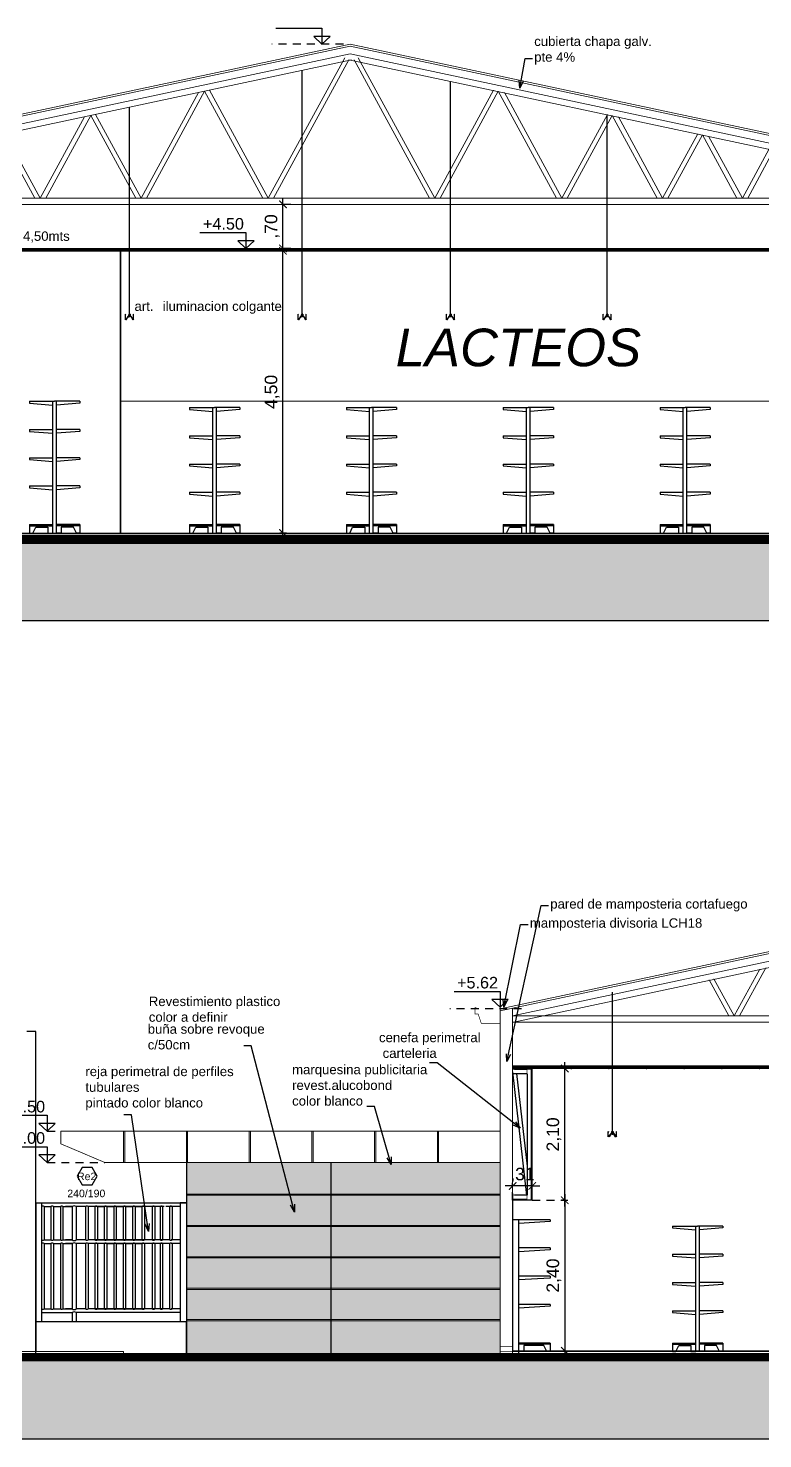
# Model space of a CAD drawing. Header units: metres. Extents: x 1093 to 1459, y -137 to 62.
# Drawn here: x 1286.05 to 1297.76, y -88.89 to -66.4 of the extents above; entities that cross this region are included whole.
import ezdxf

# ---------------------------------------------------------------- set-up
doc = ezdxf.new("R2010")
doc.units = ezdxf.units.M
doc.header["$LTSCALE"] = 0.508
doc.header["$PDMODE"] = 1
doc.header["$PDSIZE"] = -2
doc.linetypes.add('HIDDEN', pattern=[0.375, 0.25, -0.125])
doc.linetypes.add('HIDDEN2', pattern=[0.1875, 0.125, -0.0625])
doc.layers.get('0').update_dxf_attribs({"color": 9})
doc.layers.get('Defpoints').update_dxf_attribs({"color": 9})
for name, color, linetype in [('2-Desig-Carp', 9, 'Continuous'), ('2-texto', 9, 'Continuous'), ('3-muros', 9, 'Continuous'), ('3-tabiques', 9, 'Continuous'), ('3-VISTA', 9, 'Continuous'), ('4-carpinterias', 9, 'Continuous'), ('7-artef', 9, 'Continuous'), ('8-cotas-100', 9, 'Continuous'), ('9-Hatch', 9, 'Continuous'), ('arq 0.09', 9, 'Continuous'), ('arq carpinterias', 9, 'Continuous'), ('Estructura', 9, 'HIDDEN2'), ('Iluminacion', 9, 'Continuous')]:
    doc.layers.add(name, color=color, linetype=linetype)
doc.styles.add('swiss', font='swissel.ttf')
doc.dimstyles.new('dim-100', dxfattribs={"dimtxt": 0.2, "dimasz": 0.12, "dimexe": 0.05, "dimexo": 0, "dimgap": 0.05, "dimtad": 1, "dimzin": 4, "dimtxsty": 'swiss', "dimblk": 'ARCHTICK', "dimcen": 0.5, "dimdle": 0.1, "dimclrd": 256, "dimclre": 252, "dimclrt": 256, "dimadec": 0, "dimazin": 0, "dimtfac": 1, "dimtix": 1, "dimtmove": 2, "dimatfit": 3, "dimldrblk": 'OPEN30', "dimfxl": 0.05, "dimtolj": 1, "dimtzin": 0, "dimarcsym": 0})

# ---------------------------------------------------------------- blocks, each defined once
blk = doc.blocks.new('*U233')
at = {"layer": '3-tabiques', "color": 3}
blk.add_lwpolyline([(-0.002, 0.019), (0.002, 0.019), (0.002, 0.011), (-0.002, 0.011)], close=True, dxfattribs=at)
for points in [[(0, -0.019), (0, 0.011)], [(-0.007, -0.019), (-0.007, -0.018), (-0.004, -0.018)], [(-0.007, -0.019), (0.007, -0.019)], [(0.007, -0.019), (0.007, -0.018), (0.004, -0.018)]]:
    blk.add_lwpolyline(points, dxfattribs=at)
blk = doc.blocks.new('*U234')
at = {"layer": '3-tabiques', "color": 0, "linetype": 'ByBlock', "lineweight": -2}
for p in [(-20.4, 0), (-19.8, 0), (-19.2, 0), (-18.6, 0), (-18, 0), (-17.4, 0), (-16.8, 0), (-16.2, 0), (-15.6, 0), (-15, 0), (-14.4, 0), (-13.8, 0), (-13.2, 0), (-12.6, 0), (-12, 0), (-11.4, 0), (-10.8, 0), (-10.2, 0), (-9.6, 0), (-9, 0), (-8.4, 0), (-7.8, 0), (-7.2, 0), (-6.6, 0), (-6, 0), (-5.4, 0), (-4.8, 0), (-4.2, 0), (-3.6, 0), (-3, 0), (-2.4, 0), (-1.8, 0), (-1.2, 0), (-0.6, 0), (0, 0)]:
    blk.add_blockref('*U233', p, dxfattribs=at)
blk = doc.blocks.new('_ARCHTICK')
at = {"color": 0, "linetype": 'ByBlock', "const_width": 0.15}
blk.add_lwpolyline([(-0.5, -0.5), (0.5, 0.5)], dxfattribs=at)
blk = doc.blocks.new('*D285')
at = {"layer": '3-muros', "lineweight": -2, "transparency": 16777216}
blk.add_line((1290.113, -74.548), (1290.113, -69.848), dxfattribs=at)
at = {"layer": '3-muros', "color": 252, "lineweight": -2, "transparency": 16777216}
for p, q in [((1290.169, -69.948), (1290.063, -69.948)), ((1290.169, -74.448), (1290.063, -74.448))]:
    blk.add_line(p, q, dxfattribs=at)
at = {"layer": 'Defpoints', "color": 0, "transparency": 16777216}
for p in [(1290.113, -69.948), (1290.169, -69.948), (1290.169, -74.448)]:
    blk.add_point(p, dxfattribs=at)
at = {"layer": '3-muros', "lineweight": -2, "transparency": 16777216, "xscale": 0.12, "yscale": 0.12, "zscale": 0.12}
for p, rotation in [((1290.113, -69.948), 90), ((1290.113, -74.448), 270)]:
    blk.add_blockref('_ARCHTICK', p, dxfattribs=dict(at, rotation=rotation))
at = {"layer": '3-muros', "lineweight": 0, "transparency": 16777216, "insert": (1289.941, -72.198), "char_height": 0.2, "attachment_point": 5, "rotation": 90, "style": 'swiss'}
blk.add_mtext('\\A1;4,50', dxfattribs=at)
blk = doc.blocks.new('_Open30')
at = {"color": 0, "linetype": 'ByBlock', "lineweight": -2}
for p, q in [((-1, 0.27), (0, 0)), ((0, 0), (-1, -0.27)), ((0, 0), (-1, 0))]:
    blk.add_line(p, q, dxfattribs=at)
blk = doc.blocks.new('Lampara')
for points in [[(-0.12, 0), (-0.12, -0.25)], [(-0.12, 0), (0.12, 0)], [(0.12, 0), (0.12, -0.25)], [(-0.12, -0.25), (-0.65, -0.9), (-0.65, 0), (-0.59, -0.06)], [(-0.52, -0.9), (-0.6, -0.84)], [(-0.12, -0.25), (0.12, -0.25)], [(0.1, -0.25), (0.1, -0.12), (-0.1, -0.12), (-0.1, -0.25)], [(-0.08, -0.22), (0.08, -0.22)], [(0.12, -0.25), (0.64, -0.9), (0.64, 0), (0.59, -0.06)], [(0.52, -0.9), (0.6, -0.84)]]:
    blk.add_lwpolyline(points)
for points in [[(0.52, -0.9), (0.2, -0.34, 0.258271), (0.03, -0.25), (-0.03, -0.25, 0.258271), (-0.2, -0.34), (-0.52, -0.9)], [(-0.08, -0.22), (-0.08, -0.38, 0.414214), (-0.01, -0.45), (0.01, -0.45, 0.414214), (0.08, -0.38), (0.08, -0.22)]]:
    blk.add_lwpolyline(points, format="xyb")
blk = doc.blocks.new('*D464')
at = {"layer": '3-muros', "color": 252, "linetype": 'HIDDEN', "lineweight": -2, "transparency": 16777216}
for p, q in [((1290.237, -69.208), (1290.063, -69.208)), ((1290.237, -69.911), (1290.063, -69.911))]:
    blk.add_line(p, q, dxfattribs=at)
at = {"layer": '3-muros', "lineweight": -2, "transparency": 16777216}
blk.add_line((1290.113, -70.011), (1290.113, -69.108), dxfattribs=at)
at = {"layer": 'Defpoints', "color": 0, "transparency": 16777216}
for p in [(1290.113, -69.208), (1290.237, -69.208), (1290.237, -69.911)]:
    blk.add_point(p, dxfattribs=at)
at = {"layer": '3-muros', "lineweight": -2, "transparency": 16777216, "xscale": 0.12, "yscale": 0.12, "zscale": 0.12}
for p, rotation in [((1290.113, -69.208), 90), ((1290.113, -69.911), 270)]:
    blk.add_blockref('_ARCHTICK', p, dxfattribs=dict(at, rotation=rotation))
at = {"layer": '3-muros', "transparency": 16777216, "insert": (1289.941, -69.56), "char_height": 0.2, "attachment_point": 5, "rotation": 90, "style": 'swiss'}
blk.add_mtext('\\A1;,70', dxfattribs=at)
blk = doc.blocks.new('*D582')
at = {"layer": '8-cotas-100', "lineweight": -2, "transparency": 16777216}
blk.add_line((1294.605, -84.985), (1294.605, -87.585), dxfattribs=at)
at = {"layer": '8-cotas-100', "color": 252, "linetype": 'HIDDEN', "lineweight": -2, "transparency": 16777216}
for p, q in [((1294.086, -85.085), (1294.655, -85.085)), ((1294.176, -87.485), (1294.655, -87.485))]:
    blk.add_line(p, q, dxfattribs=at)
at = {"layer": 'Defpoints', "color": 0, "transparency": 16777216}
for p in [(1294.086, -85.085), (1294.176, -87.485), (1294.605, -87.485)]:
    blk.add_point(p, dxfattribs=at)
at = {"layer": '8-cotas-100', "lineweight": -2, "transparency": 16777216, "xscale": 0.12, "yscale": 0.12, "zscale": 0.12}
for p, rotation in [((1294.605, -85.085), 90), ((1294.605, -87.485), 270)]:
    blk.add_blockref('_ARCHTICK', p, dxfattribs=dict(at, rotation=rotation))
at = {"layer": '8-cotas-100', "transparency": 16777216, "insert": (1294.433, -86.285), "char_height": 0.2, "attachment_point": 5, "rotation": 90, "style": 'swiss'}
blk.add_mtext('\\A1;2,40', dxfattribs=at)
blk = doc.blocks.new('*D583')
at = {"layer": '8-cotas-100', "lineweight": -2, "transparency": 16777216}
blk.add_line((1294.605, -85.185), (1294.605, -82.885), dxfattribs=at)
at = {"layer": '8-cotas-100', "color": 252, "linetype": 'HIDDEN', "lineweight": -2, "transparency": 16777216}
for p, q in [((1294.605, -82.985), (1294.555, -82.985)), ((1294.605, -85.085), (1294.555, -85.085))]:
    blk.add_line(p, q, dxfattribs=at)
at = {"layer": 'Defpoints', "color": 0, "transparency": 16777216}
for p in [(1294.605, -82.985), (1294.605, -82.985), (1294.605, -85.085)]:
    blk.add_point(p, dxfattribs=at)
at = {"layer": '8-cotas-100', "lineweight": -2, "transparency": 16777216, "xscale": 0.12, "yscale": 0.12, "zscale": 0.12}
for p, rotation in [((1294.605, -82.985), 90), ((1294.605, -85.085), 270)]:
    blk.add_blockref('_ARCHTICK', p, dxfattribs=dict(at, rotation=rotation))
at = {"layer": '8-cotas-100', "transparency": 16777216, "insert": (1294.433, -84.035), "char_height": 0.2, "attachment_point": 5, "rotation": 90, "style": 'swiss'}
blk.add_mtext('\\A1;2,10', dxfattribs=at)
blk = doc.blocks.new('*D586')
at = {"layer": '8-cotas-100', "lineweight": -2, "transparency": 16777216}
for p, q in [((1293.774, -84.857), (1293.654, -84.857)), ((1294.086, -84.857), (1293.774, -84.857)), ((1294.086, -84.857), (1294.206, -84.857))]:
    blk.add_line(p, q, dxfattribs=at)
at = {"layer": '8-cotas-100', "color": 252, "linetype": 'HIDDEN', "lineweight": -2, "transparency": 16777216}
for p, q in [((1293.774, -85.085), (1293.774, -84.807)), ((1294.086, -85.085), (1294.086, -84.807))]:
    blk.add_line(p, q, dxfattribs=at)
at = {"layer": 'Defpoints', "color": 0, "transparency": 16777216}
for p in [(1293.774, -84.857), (1293.774, -85.085), (1294.086, -85.085)]:
    blk.add_point(p, dxfattribs=at)
at = {"layer": '8-cotas-100', "lineweight": -2, "transparency": 16777216, "xscale": 0.12, "yscale": 0.12, "zscale": 0.12}
blk.add_blockref('_ARCHTICK', (1293.774, -84.857), dxfattribs=at)
at = {"layer": '8-cotas-100', "lineweight": -2, "transparency": 16777216, "xscale": 0.12, "yscale": 0.12, "zscale": 0.12, "rotation": 180}
blk.add_blockref('_ARCHTICK', (1294.086, -84.857), dxfattribs=at)
at = {"layer": '8-cotas-100', "transparency": 16777216, "insert": (1293.93, -84.685), "char_height": 0.2, "attachment_point": 5, "style": 'swiss'}
blk.add_mtext('\\A1;,31', dxfattribs=at)

msp = doc.modelspace()

# ---------------------------------------------------------------- hatches: boundary and pattern name
at = {"layer": '9-Hatch'}
h = msp.add_hatch(dxfattribs=at)
h.set_pattern_fill('HOUND', color=256, scale=0.1, angle=45)
h.set_pattern_definition([(45, (0, 0.21733), (0.336759605, 0.561266008), [2.54, -1.27]), (135, (0, 0.21733), (0.336759605, -0.561266008), [2.54, -1.27])])
h.paths.add_polyline_path([(1338.885, -75.85), (1338.885, -74.608), (1258.047, -74.608), (1258.047, -75.85)])
at = {"layer": '9-Hatch', "linetype": 'Continuous', "lineweight": 0}
h = msp.add_hatch(dxfattribs=at)
h.set_pattern_fill('ANSI31', color=256, scale=0.005, angle=-90)
h.set_pattern_definition([(315, (0.2, -11.814364), (0.01122532015, 0.01122532015), [])])
h.paths.add_polyline_path([(1302.174, -74.608), (1302.174, -74.488), (1258.574, -74.488), (1258.574, -74.608)])
h.paths.add_polyline_path([(1303.184, -74.488), (1303.184, -74.608), (1336.974, -74.608), (1336.974, -74.488)])
at = {"layer": '9-Hatch'}
h = msp.add_hatch(dxfattribs=at)
h.set_pattern_fill('AR-CONC', color=256, scale=0.001, angle=90)
h.set_pattern_definition([(140, (14.27359, 1.39057), (0.015939086, 0.182184669), [0.01905, -0.20955]), (85, (14.27359, 1.39057), (-0.191056845, -0.035243421), [0.01524, -0.167640584]), (190.451445, (14.27492, 1.40575), (-0.175117752, 0.146941247), [0.01619001, -0.178090245]), (136.1842, (14.2228, 1.39057), (0.042042328, 0.27107904), [0.028575, -0.314325]), (186.635558, (14.2263, 1.41316), (-0.247426125, 0.237404134), [0.024285023, -0.26713561]), (81.18415, (14.2228, 1.39057), (-0.247426125, 0.237404134), [0.02285997, -0.25145973]), (111, (14.23549, 1.41597), (0.102265198, 0.151614391), [0.01905, -0.20955]), (56, (14.23549, 1.41597), (-0.184187966, 0.061802028), [0.01524, -0.16764]), (161.451445, (14.24401, 1.4286), (-0.08192277, 0.21341642), [0.01619001, -0.178089938]), (127.5, (14.27359, 1.39057), (-0.084555039, 0.0030886033), [0, -0.165608, 0, -0.17018, 0, -0.168275]), (97.5, (14.27359, 1.39057), (-0.100180575, 0.0668196625), [0, -0.097028, 0, -0.161798, 0, -0.064135]), (57.5, (14.27359, 1.333925), (0.005728744, 0.135590595), [0, -0.0635, 0, -0.19812, 0, -0.26289]), (47.5, (14.27359, 1.30852), (-0.025426491, 0.148129181), [0, -0.08255, 0, -0.131572, 0, -0.18669])])
h.paths.add_polyline_path([(1293.574, -84.979), (1293.574, -84.485), (1290.874, -84.485), (1290.874, -87.525), (1293.574, -87.525)])
h.paths.add_polyline_path([(1290.874, -84.485), (1288.574, -84.485), (1288.574, -87.525), (1290.874, -87.525)])
h = msp.add_hatch(dxfattribs=at)
h.set_pattern_fill('HOUND', color=256, scale=0.1, angle=45)
h.set_pattern_definition([(45, (11.76061, 1.39057), (0.336759605, 0.561266008), [2.54, -1.27]), (135, (11.76061, 1.39057), (0.336759605, -0.561266008), [2.54, -1.27])])
h.paths.add_polyline_path([(1272.31, -88.887), (1272.31, -87.645), (1255.789, -87.645), (1255.789, -88.887)])
h.paths.add_polyline_path([(1272.31, -87.645), (1272.31, -88.887), (1334.196, -88.887), (1334.196, -87.645)])
at = {"layer": '9-Hatch', "linetype": 'Continuous', "lineweight": 0}
h = msp.add_hatch(dxfattribs=at)
h.set_pattern_fill('ANSI31', color=256, scale=0.005, angle=-90)
h.set_pattern_definition([(315, (29.026803, -24.85161), (0.01122532015, 0.01122532015), [])])
h.paths.add_polyline_path([(1272.31, -87.645), (1272.31, -87.525), (1258.774, -87.525), (1258.774, -87.645)])
h.paths.add_polyline_path([(1272.31, -87.525), (1272.31, -87.645), (1333.924, -87.645), (1333.924, -87.525)])

# ---------------------------------------------------------------- linework, layer by layer
at = {"layer": '2-texto'}
for p, q in [((1290.865, -66.532), (1290.604, -66.532)), ((1289.653, -69.789), (1289.393, -69.789)), ((1293.704, -81.886), (1293.443, -81.886)), ((1286.484, -83.862), (1286.224, -83.862)), ((1286.484, -84.362), (1286.224, -84.362))]:
    msp.add_line(p, q, dxfattribs=at)
at = {"layer": '2-texto', "linetype": 'HIDDEN'}
for p, q in [((1291.077, -66.655), (1289.934, -66.655)), ((1293.916, -82.035), (1292.773, -82.035)), ((1286.354, -83.985), (1286.574, -83.985)), ((1286.354, -84.485), (1287.274, -84.485))]:
    msp.add_line(p, q, dxfattribs=at)
at = {"layer": '2-texto'}
for points in [[(1290.001, -66.4), (1290.734, -66.4), (1290.734, -66.655)], [(1290.734, -66.655), (1290.604, -66.532)], [(1290.734, -66.655), (1290.865, -66.532)], [(1288.789, -69.658), (1289.523, -69.658), (1289.523, -69.912)], [(1289.523, -69.912), (1289.393, -69.789)], [(1289.523, -69.912), (1289.653, -69.789)], [(1292.84, -81.755), (1293.574, -81.755), (1293.574, -82.009)], [(1293.574, -82.009), (1293.443, -81.886)], [(1293.574, -82.009), (1293.704, -81.886)], [(1285.62, -83.73), (1286.354, -83.73), (1286.354, -83.985)], [(1286.354, -83.985), (1286.224, -83.862)], [(1286.354, -83.985), (1286.484, -83.862)], [(1285.62, -84.231), (1286.354, -84.231), (1286.354, -84.485)], [(1286.354, -84.485), (1286.224, -84.362)], [(1286.354, -84.485), (1286.484, -84.362)]]:
    msp.add_lwpolyline(points, dxfattribs=at)
at = {"layer": '3-muros', "linetype": 'Continuous', "lineweight": 0}
for p, q in [((1287.524, -72.348), (1301.974, -72.348)), ((1280.354, -74.448), (1301.974, -74.448)), ((1280.354, -74.458), (1301.974, -74.458)), ((1293.574, -81.855), (1293.574, -84.979)), ((1293.774, -82.023), (1293.774, -87.525)), ((1293.574, -84.979), (1293.574, -87.525)), ((1315.394, -87.485), (1293.774, -87.485)), ((1315.394, -87.495), (1293.774, -87.495))]:
    msp.add_line(p, q, dxfattribs=at)
at = {"layer": '3-muros', "lineweight": 0}
for p, q in [((1293.574, -85.485), (1288.574, -85.485)), ((1293.574, -85.505), (1288.574, -85.505)), ((1293.574, -85.985), (1288.574, -85.985)), ((1293.574, -86.005), (1288.574, -86.005)), ((1293.574, -86.485), (1288.574, -86.485)), ((1293.574, -86.505), (1288.574, -86.505)), ((1293.574, -86.985), (1288.574, -86.985)), ((1293.574, -87.005), (1288.574, -87.005))]:
    msp.add_line(p, q, dxfattribs=at)
at = {"layer": '3-muros'}
msp.add_lwpolyline([(1258.047, -74.608), (1338.885, -74.608), (1338.885, -75.85), (1258.047, -75.85)], close=True, dxfattribs=at)
at = {"layer": '3-muros', "lineweight": 0, "flags": 128}
for points in [[(1288.574, -84.985), (1288.574, -84.985), (1293.574, -84.985)], [(1288.574, -85.005), (1293.574, -85.005)]]:
    msp.add_lwpolyline(points, dxfattribs=at)
at = {"layer": '3-muros', "lineweight": 0, "const_width": 0.01, "flags": 128}
msp.add_lwpolyline([(1293.774, -87.485), (1293.774, -87.415), (1293.574, -87.415), (1293.574, -87.499), (1293.774, -87.499), (1293.774, -87.415)], dxfattribs=at)
at = {"layer": '3-muros'}
msp.add_lwpolyline([(1272.31, -88.887), (1334.196, -88.887), (1334.196, -87.645), (1272.31, -87.645)], dxfattribs=at)
at = {"layer": '3-tabiques'}
for p, q in [((1280.354, -69.911), (1301.974, -69.911)), ((1280.354, -69.933), (1301.974, -69.933)), ((1280.354, -69.948), (1301.974, -69.948)), ((1312.774, -82.948), (1293.774, -82.948)), ((1312.774, -82.97), (1293.774, -82.97)), ((1312.774, -82.985), (1293.774, -82.985)), ((1294.086, -82.985), (1293.774, -82.985)), ((1294.086, -85.085), (1294.086, -82.985)), ((1293.774, -84.979), (1293.774, -87.485)), ((1294.086, -85.085), (1293.774, -85.085))]:
    msp.add_line(p, q, dxfattribs=at)
at = {"layer": '3-tabiques', "const_width": 0.01}
for points in [[(1293.802, -83.068), (1293.774, -83.068), (1293.774, -82.998), (1293.802, -82.998)], [(1293.976, -82.998), (1294.004, -82.998), (1294.004, -83.068), (1293.976, -83.068)], [(1294.004, -83.026), (1294.004, -82.998), (1294.074, -82.998), (1294.074, -83.026)], [(1293.802, -85.073), (1293.774, -85.073), (1293.774, -85.003), (1293.802, -85.003)], [(1293.976, -85.003), (1294.004, -85.003), (1294.004, -85.073), (1293.976, -85.073)], [(1294.074, -85.045), (1294.074, -85.073), (1294.004, -85.073), (1294.004, -85.045)]]:
    msp.add_lwpolyline(points, dxfattribs=at)
at = {"layer": '3-VISTA', "lineweight": 0}
for p, q in [((1291.185, -66.655), (1280.746, -68.88)), ((1291.185, -66.685), (1280.753, -68.909)), ((1291.185, -66.655), (1302.174, -68.997)), ((1291.185, -66.685), (1302.174, -69.028)), ((1291.185, -66.808), (1280.621, -69.06)), ((1291.206, -66.906), (1280.876, -69.108)), ((1291.098, -66.87), (1289.879, -69.108)), ((1291.164, -66.906), (1289.964, -69.108)), ((1291.164, -66.906), (1301.494, -69.108)), ((1291.185, -66.808), (1301.974, -69.108)), ((1291.247, -66.906), (1292.447, -69.108)), ((1291.313, -66.87), (1292.533, -69.108)), ((1288.768, -67.426), (1287.852, -69.108)), ((1288.865, -67.405), (1287.937, -69.108)), ((1288.865, -67.405), (1289.793, -69.108)), ((1288.942, -67.389), (1289.879, -69.108)), ((1293.47, -67.389), (1292.533, -69.108)), ((1293.546, -67.405), (1292.618, -69.108)), ((1293.546, -67.405), (1294.474, -69.108)), ((1293.643, -67.426), (1294.56, -69.108)), ((1286.952, -67.813), (1286.246, -69.108)), ((1287.049, -67.792), (1286.332, -69.108)), ((1287.049, -67.792), (1287.766, -69.108)), ((1287.125, -67.776), (1287.852, -69.108)), ((1295.286, -67.776), (1294.56, -69.108)), ((1295.362, -67.792), (1294.645, -69.108)), ((1295.362, -67.792), (1296.079, -69.108)), ((1295.459, -67.813), (1296.165, -69.108)), ((1285.611, -68.099), (1286.161, -69.108)), ((1285.687, -68.082), (1286.246, -69.108)), ((1296.724, -68.082), (1296.165, -69.108)), ((1296.8, -68.099), (1296.25, -69.108)), ((1296.8, -68.099), (1297.35, -69.108)), ((1296.897, -68.119), (1297.436, -69.108)), ((1297.863, -68.325), (1297.436, -69.108)), ((1297.939, -68.341), (1297.521, -69.108)), ((1280.621, -69.208), (1301.974, -69.208)), ((1280.876, -69.108), (1301.494, -69.108)), ((1304.562, -79.692), (1293.574, -82.035)), ((1304.562, -79.723), (1293.574, -82.065)), ((1304.562, -79.845), (1293.774, -82.145)), ((1304.583, -79.943), (1293.794, -82.243)), ((1297.712, -81.399), (1297.305, -82.145)), ((1297.808, -81.379), (1297.39, -82.145)), ((1296.906, -81.571), (1297.22, -82.145)), ((1296.983, -81.555), (1297.305, -82.145)), ((1315.126, -82.145), (1293.774, -82.145)), ((1315.126, -82.245), (1293.774, -82.245)), ((1293.574, -83.985), (1286.574, -83.985)), ((1286.574, -83.985), (1286.574, -84.185)), ((1286.574, -83.985), (1286.574, -84.185)), ((1287.574, -83.985), (1287.574, -84.485)), ((1287.594, -83.985), (1287.594, -84.485)), ((1288.574, -83.985), (1288.574, -84.485)), ((1288.594, -83.985), (1288.594, -84.485)), ((1289.574, -83.985), (1289.574, -84.485)), ((1289.594, -83.985), (1289.594, -84.485)), ((1290.574, -83.985), (1290.574, -84.485)), ((1290.594, -83.985), (1290.594, -84.485)), ((1291.574, -83.985), (1291.574, -84.485)), ((1291.594, -83.985), (1291.594, -84.485)), ((1292.574, -83.985), (1292.574, -84.485)), ((1292.594, -83.985), (1292.594, -84.485)), ((1286.574, -84.185), (1287.274, -84.485)), ((1293.574, -84.485), (1287.274, -84.485))]:
    msp.add_line(p, q, dxfattribs=at)
at = {"layer": '3-VISTA'}
for p, q in [((1287.524, -74.448), (1287.524, -69.948)), ((1293.774, -83.035), (1293.997, -85.009)), ((1294.004, -83.068), (1293.788, -83.068)), ((1294.004, -82.998), (1293.802, -82.998)), ((1293.836, -83.062), (1294.004, -84.541)), ((1294.004, -83.068), (1294.004, -85.003)), ((1294.074, -85.073), (1294.074, -82.998)), ((1294.004, -85.073), (1293.788, -85.073)), ((1294.004, -85.003), (1293.802, -85.003))]:
    msp.add_line(p, q, dxfattribs=at)
at = {"layer": '4-carpinterias'}
for p, q in [((1286.174, -82.396), (1286.032, -82.396)), ((1286.174, -87.525), (1286.174, -82.396)), ((1288.574, -84.485), (1288.574, -87.525)), ((1290.874, -84.485), (1290.874, -87.525)), ((1286.174, -85.125), (1288.574, -85.125)), ((1286.174, -85.125), (1286.174, -87.025)), ((1286.174, -85.125), (1286.174, -87.025)), ((1286.265, -85.125), (1286.265, -87.025)), ((1286.265, -85.125), (1286.265, -87.025)), ((1286.306, -85.185), (1286.416, -85.185)), ((1286.306, -85.185), (1286.306, -85.715)), ((1286.416, -85.185), (1286.416, -85.715)), ((1286.456, -85.185), (1286.566, -85.185)), ((1286.456, -85.185), (1286.456, -85.715)), ((1286.566, -85.185), (1286.566, -85.715)), ((1286.606, -85.185), (1286.606, -85.715)), ((1286.606, -85.185), (1286.756, -85.185)), ((1286.756, -85.185), (1286.646, -85.185)), ((1286.756, -85.185), (1286.756, -85.715)), ((1286.756, -85.185), (1286.756, -85.715)), ((1286.816, -85.185), (1286.816, -85.715)), ((1286.966, -85.185), (1286.816, -85.185)), ((1286.966, -85.185), (1286.966, -85.715)), ((1287.006, -85.185), (1287.006, -85.715)), ((1288.084, -85.185), (1287.006, -85.185)), ((1287.116, -85.185), (1287.116, -85.715)), ((1287.156, -85.185), (1287.266, -85.185)), ((1287.156, -85.185), (1287.156, -85.715)), ((1287.266, -85.185), (1287.266, -85.715)), ((1287.306, -85.185), (1287.416, -85.185)), ((1287.306, -85.185), (1287.306, -85.715)), ((1287.416, -85.185), (1287.416, -85.715)), ((1287.456, -85.185), (1287.566, -85.185)), ((1287.456, -85.185), (1287.456, -85.715)), ((1287.566, -85.185), (1287.566, -85.715)), ((1287.606, -85.185), (1287.716, -85.185)), ((1287.606, -85.185), (1287.606, -85.715)), ((1287.716, -85.185), (1287.716, -85.715)), ((1287.756, -85.185), (1287.866, -85.185)), ((1287.756, -85.185), (1287.756, -85.715)), ((1287.866, -85.185), (1287.866, -85.715)), ((1287.906, -85.185), (1287.906, -85.715)), ((1288.031, -85.185), (1288.031, -85.715)), ((1288.221, -85.185), (1288.071, -85.185)), ((1288.181, -85.185), (1288.071, -85.185)), ((1288.071, -85.185), (1288.071, -85.715)), ((1288.155, -85.185), (1288.155, -85.715)), ((1288.195, -85.185), (1288.195, -85.715)), ((1288.474, -85.185), (1288.248, -85.185)), ((1288.305, -85.185), (1288.305, -85.715)), ((1288.345, -85.185), (1288.345, -85.715)), ((1288.474, -85.125), (1288.474, -87.025)), ((1294.374, -85.395), (1293.874, -85.395)), ((1286.306, -85.715), (1286.416, -85.715)), ((1286.306, -85.775), (1286.416, -85.775)), ((1286.306, -85.775), (1286.306, -86.815)), ((1286.416, -85.775), (1286.416, -86.815)), ((1286.456, -85.715), (1286.566, -85.715)), ((1286.456, -85.775), (1286.566, -85.775)), ((1286.456, -85.775), (1286.456, -86.815)), ((1286.566, -85.775), (1286.566, -86.815)), ((1286.606, -85.715), (1286.756, -85.715)), ((1286.606, -85.775), (1286.756, -85.775)), ((1286.606, -85.775), (1286.606, -86.815)), ((1286.756, -85.715), (1286.646, -85.715)), ((1286.756, -85.775), (1286.646, -85.775)), ((1286.756, -85.775), (1286.756, -86.815)), ((1286.756, -85.775), (1286.756, -86.815)), ((1286.966, -85.715), (1286.816, -85.715)), ((1286.816, -85.775), (1286.816, -86.815)), ((1286.966, -85.775), (1286.816, -85.775)), ((1286.966, -85.775), (1286.966, -86.815)), ((1288.084, -85.715), (1287.006, -85.715)), ((1288.084, -85.775), (1287.006, -85.775)), ((1287.006, -85.775), (1287.006, -86.815)), ((1287.116, -85.775), (1287.116, -86.815)), ((1287.156, -85.715), (1287.266, -85.715)), ((1287.156, -85.775), (1287.156, -86.815)), ((1287.266, -85.775), (1287.266, -86.815)), ((1287.306, -85.715), (1287.416, -85.715)), ((1287.306, -85.775), (1287.416, -85.775)), ((1287.306, -85.775), (1287.306, -86.815)), ((1287.416, -85.775), (1287.416, -86.815)), ((1287.456, -85.715), (1287.566, -85.715)), ((1287.456, -85.775), (1287.566, -85.775)), ((1287.456, -85.775), (1287.456, -86.815)), ((1287.566, -85.775), (1287.566, -86.815)), ((1287.606, -85.715), (1287.716, -85.715)), ((1287.606, -85.775), (1287.716, -85.775)), ((1287.606, -85.775), (1287.606, -86.815)), ((1287.716, -85.775), (1287.716, -86.815)), ((1287.756, -85.715), (1287.866, -85.715)), ((1287.756, -85.775), (1287.866, -85.775)), ((1287.756, -85.775), (1287.756, -86.815)), ((1287.866, -85.775), (1287.866, -86.815)), ((1287.906, -85.775), (1287.906, -86.815)), ((1288.031, -85.775), (1288.031, -86.815)), ((1288.221, -85.715), (1288.071, -85.715)), ((1288.181, -85.715), (1288.071, -85.715)), ((1288.221, -85.775), (1288.071, -85.775)), ((1288.181, -85.775), (1288.071, -85.775)), ((1288.071, -85.775), (1288.071, -86.815)), ((1288.155, -85.775), (1288.155, -86.815)), ((1288.305, -85.715), (1288.195, -85.715)), ((1288.305, -85.775), (1288.195, -85.775)), ((1288.195, -85.775), (1288.195, -86.815)), ((1288.305, -85.775), (1288.305, -86.815)), ((1288.474, -85.715), (1288.334, -85.715)), ((1288.474, -85.775), (1288.334, -85.775)), ((1288.345, -85.775), (1288.345, -86.815)), ((1286.265, -86.875), (1286.756, -86.875)), ((1286.306, -86.815), (1286.416, -86.815)), ((1286.456, -86.815), (1286.566, -86.815)), ((1286.606, -86.815), (1286.756, -86.815)), ((1286.756, -86.815), (1286.646, -86.815)), ((1286.756, -86.875), (1286.756, -87.025)), ((1286.756, -86.875), (1286.756, -87.025)), ((1286.966, -86.815), (1286.816, -86.815)), ((1286.816, -86.875), (1286.816, -87.025)), ((1288.474, -86.875), (1286.816, -86.875)), ((1288.084, -86.815), (1287.006, -86.815)), ((1287.156, -86.815), (1287.266, -86.815)), ((1287.306, -86.815), (1287.416, -86.815)), ((1287.456, -86.815), (1287.566, -86.815)), ((1287.606, -86.815), (1287.716, -86.815)), ((1287.756, -86.815), (1287.866, -86.815)), ((1288.221, -86.815), (1288.071, -86.815)), ((1288.181, -86.815), (1288.071, -86.815)), ((1288.305, -86.815), (1288.195, -86.815)), ((1288.474, -86.815), (1288.334, -86.815)), ((1288.574, -87.025), (1286.174, -87.025)), ((1286.174, -87.025), (1286.174, -87.496)), ((1288.574, -87.525), (1288.574, -87.025))]:
    msp.add_line(p, q, dxfattribs=at)
at = {"layer": '4-carpinterias', "lineweight": 0, "const_width": 0.01, "flags": 128}
msp.add_lwpolyline([(1293.574, -82.065), (1293.574, -82.265), (1293.274, -82.265), (1293.224, -82.115), (1293.174, -82.115), (1293.174, -82.015), (1293.194, -82.015)], dxfattribs=at)
at = {"layer": '4-carpinterias', "linetype": 'Continuous', "lineweight": 0, "flags": 128}
msp.add_lwpolyline([(1287.574, -87.525), (1287.574, -87.496), (1283.674, -87.496), (1283.674, -87.525)], dxfattribs=at)
at = {"layer": '4-carpinterias'}
for centre, radius, start, end in [((1286.286, -85.209), 0.0308, 49.5858, 130.4142), ((1286.436, -85.209), 0.0308, 49.5858, 130.4142), ((1286.586, -85.209), 0.0308, 49.5858, 130.4142), ((1286.786, -85.218), 0.0442, 47.2903, 132.7097), ((1286.986, -85.209), 0.0308, 49.5858, 130.4142), ((1287.136, -85.209), 0.0308, 49.5858, 130.4142), ((1287.286, -85.209), 0.0308, 49.5858, 130.4142), ((1287.436, -85.209), 0.0308, 49.5858, 130.4142), ((1287.586, -85.209), 0.0308, 49.5858, 130.4142), ((1287.736, -85.209), 0.0308, 49.5858, 130.4142), ((1287.886, -85.209), 0.0308, 49.5858, 130.4142), ((1288.051, -85.209), 0.0308, 49.5858, 130.4142), ((1288.175, -85.209), 0.0308, 49.5858, 130.4142), ((1288.325, -85.209), 0.0308, 49.5858, 130.4142), ((1286.286, -85.692), 0.0308, 229.5858, 310.4142), ((1286.286, -85.799), 0.0308, 49.5858, 130.4142), ((1286.436, -85.692), 0.0308, 229.5858, 310.4142), ((1286.436, -85.799), 0.0308, 49.5858, 130.4142), ((1286.586, -85.692), 0.0308, 229.5858, 310.4142), ((1286.586, -85.799), 0.0308, 49.5858, 130.4142), ((1286.786, -85.683), 0.0442, 227.2903, 312.7097), ((1286.786, -85.808), 0.0442, 47.2903, 132.7097), ((1286.986, -85.692), 0.0308, 229.5858, 310.4142), ((1286.986, -85.799), 0.0308, 49.5858, 130.4142), ((1287.136, -85.692), 0.0308, 229.5858, 310.4142), ((1287.136, -85.799), 0.0308, 49.5858, 130.4142), ((1287.286, -85.692), 0.0308, 229.5858, 310.4142), ((1287.286, -85.799), 0.0308, 49.5858, 130.4142), ((1287.436, -85.692), 0.0308, 229.5858, 310.4142), ((1287.436, -85.799), 0.0308, 49.5858, 130.4142), ((1287.586, -85.692), 0.0308, 229.5858, 310.4142), ((1287.586, -85.799), 0.0308, 49.5858, 130.4142), ((1287.736, -85.692), 0.0308, 229.5858, 310.4142), ((1287.736, -85.799), 0.0308, 49.5858, 130.4142), ((1287.886, -85.692), 0.0308, 229.5858, 310.4142), ((1287.886, -85.799), 0.0308, 49.5858, 130.4142), ((1288.051, -85.692), 0.0308, 229.5858, 310.4142), ((1288.051, -85.799), 0.0308, 49.5858, 130.4142), ((1288.175, -85.692), 0.0308, 229.5858, 310.4142), ((1288.175, -85.799), 0.0308, 49.5858, 130.4142), ((1288.325, -85.692), 0.0308, 229.5858, 310.4142), ((1288.325, -85.799), 0.0308, 49.5858, 130.4142), ((1286.286, -86.792), 0.0308, 229.5858, 310.4142), ((1286.436, -86.792), 0.0308, 229.5858, 310.4142), ((1286.586, -86.792), 0.0308, 229.5858, 310.4142), ((1286.786, -86.783), 0.0442, 227.2903, 312.7097), ((1286.786, -86.908), 0.0442, 47.2903, 132.7097), ((1286.986, -86.792), 0.0308, 229.5858, 310.4142), ((1287.136, -86.792), 0.0308, 229.5858, 310.4142), ((1287.286, -86.792), 0.0308, 229.5858, 310.4142), ((1287.436, -86.792), 0.0308, 229.5858, 310.4142), ((1287.586, -86.792), 0.0308, 229.5858, 310.4142), ((1287.736, -86.792), 0.0308, 229.5858, 310.4142), ((1287.886, -86.792), 0.0308, 229.5858, 310.4142), ((1288.051, -86.792), 0.0308, 229.5858, 310.4142), ((1288.175, -86.792), 0.0308, 229.5858, 310.4142), ((1288.325, -86.792), 0.0308, 229.5858, 310.4142)]:
    msp.add_arc(centre, radius, start, end, dxfattribs=at)
at = {"layer": '7-artef'}
for p, q in [((1286.074, -72.348), (1286.444, -72.348)), ((1286.074, -72.348), (1286.074, -72.378)), ((1286.074, -72.378), (1286.444, -72.408)), ((1286.444, -74.448), (1286.444, -72.348)), ((1286.444, -72.348), (1286.474, -72.348)), ((1286.503, -72.348), (1286.474, -72.348)), ((1286.874, -72.348), (1286.503, -72.348)), ((1286.503, -74.448), (1286.503, -72.348)), ((1286.874, -72.378), (1286.503, -72.408)), ((1286.874, -72.348), (1286.874, -72.378)), ((1288.624, -72.448), (1288.994, -72.448)), ((1288.624, -72.448), (1288.624, -72.478)), ((1288.624, -72.478), (1288.994, -72.508)), ((1288.994, -74.448), (1288.994, -72.448)), ((1288.994, -72.448), (1289.024, -72.448)), ((1289.053, -72.448), (1289.024, -72.448)), ((1289.424, -72.448), (1289.053, -72.448)), ((1289.053, -74.448), (1289.053, -72.448)), ((1289.424, -72.478), (1289.053, -72.508)), ((1289.424, -72.448), (1289.424, -72.478)), ((1291.124, -72.448), (1291.494, -72.448)), ((1291.124, -72.448), (1291.124, -72.478)), ((1291.124, -72.478), (1291.494, -72.508)), ((1291.494, -74.448), (1291.494, -72.448)), ((1291.494, -72.448), (1291.524, -72.448)), ((1291.553, -72.448), (1291.524, -72.448)), ((1291.924, -72.448), (1291.553, -72.448)), ((1291.553, -74.448), (1291.553, -72.448)), ((1291.924, -72.478), (1291.553, -72.508)), ((1291.924, -72.448), (1291.924, -72.478)), ((1293.624, -72.448), (1293.994, -72.448)), ((1293.624, -72.448), (1293.624, -72.478)), ((1293.624, -72.478), (1293.994, -72.508)), ((1293.994, -74.448), (1293.994, -72.448)), ((1293.994, -72.448), (1294.024, -72.448)), ((1294.053, -72.448), (1294.024, -72.448)), ((1294.424, -72.448), (1294.053, -72.448)), ((1294.053, -74.448), (1294.053, -72.448)), ((1294.424, -72.478), (1294.053, -72.508)), ((1294.424, -72.448), (1294.424, -72.478)), ((1296.124, -72.448), (1296.494, -72.448)), ((1296.124, -72.448), (1296.124, -72.478)), ((1296.124, -72.478), (1296.494, -72.508)), ((1296.494, -74.448), (1296.494, -72.448)), ((1296.494, -72.448), (1296.524, -72.448)), ((1296.553, -72.448), (1296.524, -72.448)), ((1296.924, -72.448), (1296.553, -72.448)), ((1296.553, -74.448), (1296.553, -72.448)), ((1296.924, -72.478), (1296.553, -72.508)), ((1296.924, -72.448), (1296.924, -72.478)), ((1286.074, -72.798), (1286.444, -72.798)), ((1286.074, -72.798), (1286.074, -72.828)), ((1286.074, -72.828), (1286.444, -72.858)), ((1286.874, -72.798), (1286.503, -72.798)), ((1286.874, -72.828), (1286.503, -72.858)), ((1286.874, -72.798), (1286.874, -72.828)), ((1288.624, -72.898), (1288.994, -72.898)), ((1288.624, -72.898), (1288.624, -72.928)), ((1288.624, -72.928), (1288.994, -72.958)), ((1289.424, -72.898), (1289.053, -72.898)), ((1289.424, -72.928), (1289.053, -72.958)), ((1289.424, -72.898), (1289.424, -72.928)), ((1291.124, -72.898), (1291.494, -72.898)), ((1291.124, -72.898), (1291.124, -72.928)), ((1291.124, -72.928), (1291.494, -72.958)), ((1291.924, -72.898), (1291.553, -72.898)), ((1291.924, -72.928), (1291.553, -72.958)), ((1291.924, -72.898), (1291.924, -72.928)), ((1293.624, -72.898), (1293.994, -72.898)), ((1293.624, -72.898), (1293.624, -72.928)), ((1293.624, -72.928), (1293.994, -72.958)), ((1294.424, -72.898), (1294.053, -72.898)), ((1294.424, -72.928), (1294.053, -72.958)), ((1294.424, -72.898), (1294.424, -72.928)), ((1296.124, -72.898), (1296.494, -72.898)), ((1296.124, -72.898), (1296.124, -72.928)), ((1296.124, -72.928), (1296.494, -72.958)), ((1296.924, -72.898), (1296.553, -72.898)), ((1296.924, -72.928), (1296.553, -72.958)), ((1296.924, -72.898), (1296.924, -72.928)), ((1286.074, -73.248), (1286.444, -73.248)), ((1286.074, -73.248), (1286.074, -73.278)), ((1286.074, -73.278), (1286.444, -73.308)), ((1286.874, -73.248), (1286.503, -73.248)), ((1286.874, -73.278), (1286.503, -73.308)), ((1286.874, -73.248), (1286.874, -73.278)), ((1288.624, -73.348), (1288.994, -73.348)), ((1288.624, -73.348), (1288.624, -73.378)), ((1288.624, -73.378), (1288.994, -73.408)), ((1289.424, -73.348), (1289.053, -73.348)), ((1289.424, -73.378), (1289.053, -73.408)), ((1289.424, -73.348), (1289.424, -73.378)), ((1291.124, -73.348), (1291.494, -73.348)), ((1291.124, -73.348), (1291.124, -73.378)), ((1291.124, -73.378), (1291.494, -73.408)), ((1291.924, -73.348), (1291.553, -73.348)), ((1291.924, -73.378), (1291.553, -73.408)), ((1291.924, -73.348), (1291.924, -73.378)), ((1293.624, -73.348), (1293.994, -73.348)), ((1293.624, -73.348), (1293.624, -73.378)), ((1293.624, -73.378), (1293.994, -73.408)), ((1294.424, -73.348), (1294.053, -73.348)), ((1294.424, -73.378), (1294.053, -73.408)), ((1294.424, -73.348), (1294.424, -73.378)), ((1296.124, -73.348), (1296.494, -73.348)), ((1296.124, -73.348), (1296.124, -73.378)), ((1296.124, -73.378), (1296.494, -73.408)), ((1296.924, -73.348), (1296.553, -73.348)), ((1296.924, -73.378), (1296.553, -73.408)), ((1296.924, -73.348), (1296.924, -73.378)), ((1286.074, -73.698), (1286.444, -73.698)), ((1286.074, -73.698), (1286.074, -73.728)), ((1286.074, -73.728), (1286.444, -73.758)), ((1286.874, -73.698), (1286.503, -73.698)), ((1286.874, -73.728), (1286.503, -73.758)), ((1286.874, -73.698), (1286.874, -73.728)), ((1288.624, -73.798), (1288.994, -73.798)), ((1288.624, -73.798), (1288.624, -73.828)), ((1288.624, -73.828), (1288.994, -73.858)), ((1289.424, -73.798), (1289.053, -73.798)), ((1289.424, -73.828), (1289.053, -73.858)), ((1289.424, -73.798), (1289.424, -73.828)), ((1291.124, -73.798), (1291.494, -73.798)), ((1291.124, -73.798), (1291.124, -73.828)), ((1291.124, -73.828), (1291.494, -73.858)), ((1291.924, -73.798), (1291.553, -73.798)), ((1291.924, -73.828), (1291.553, -73.858)), ((1291.924, -73.798), (1291.924, -73.828)), ((1293.624, -73.798), (1293.994, -73.798)), ((1293.624, -73.798), (1293.624, -73.828)), ((1293.624, -73.828), (1293.994, -73.858)), ((1294.424, -73.798), (1294.053, -73.798)), ((1294.424, -73.828), (1294.053, -73.858)), ((1294.424, -73.798), (1294.424, -73.828)), ((1296.124, -73.798), (1296.494, -73.798)), ((1296.124, -73.798), (1296.124, -73.828)), ((1296.124, -73.828), (1296.494, -73.858)), ((1296.924, -73.798), (1296.553, -73.798)), ((1296.924, -73.828), (1296.553, -73.858)), ((1296.924, -73.798), (1296.924, -73.828)), ((1286.074, -74.314), (1286.444, -74.314)), ((1286.074, -74.314), (1286.074, -74.448)), ((1286.074, -74.334), (1286.444, -74.334)), ((1286.127, -74.448), (1286.174, -74.353)), ((1286.174, -74.353), (1286.367, -74.353)), ((1286.367, -74.353), (1286.367, -74.448)), ((1286.874, -74.314), (1286.503, -74.314)), ((1286.874, -74.334), (1286.503, -74.334)), ((1286.773, -74.353), (1286.58, -74.353)), ((1286.58, -74.353), (1286.58, -74.448)), ((1286.821, -74.448), (1286.773, -74.353)), ((1286.874, -74.314), (1286.874, -74.448)), ((1288.624, -74.314), (1288.994, -74.314)), ((1288.624, -74.314), (1288.624, -74.448)), ((1288.624, -74.334), (1288.994, -74.334)), ((1288.677, -74.448), (1288.724, -74.353)), ((1288.724, -74.353), (1288.917, -74.353)), ((1288.917, -74.353), (1288.917, -74.448)), ((1289.424, -74.314), (1289.053, -74.314)), ((1289.424, -74.334), (1289.053, -74.334)), ((1289.323, -74.353), (1289.13, -74.353)), ((1289.13, -74.353), (1289.13, -74.448)), ((1289.371, -74.448), (1289.323, -74.353)), ((1289.424, -74.314), (1289.424, -74.448)), ((1291.124, -74.314), (1291.494, -74.314)), ((1291.124, -74.314), (1291.124, -74.448)), ((1291.124, -74.334), (1291.494, -74.334)), ((1291.177, -74.448), (1291.224, -74.353)), ((1291.224, -74.353), (1291.417, -74.353)), ((1291.417, -74.353), (1291.417, -74.448)), ((1291.924, -74.314), (1291.553, -74.314)), ((1291.924, -74.334), (1291.553, -74.334)), ((1291.823, -74.353), (1291.63, -74.353)), ((1291.63, -74.353), (1291.63, -74.448)), ((1291.871, -74.448), (1291.823, -74.353)), ((1291.924, -74.314), (1291.924, -74.448)), ((1293.624, -74.314), (1293.994, -74.314)), ((1293.624, -74.314), (1293.624, -74.448)), ((1293.624, -74.334), (1293.994, -74.334)), ((1293.677, -74.448), (1293.724, -74.353)), ((1293.724, -74.353), (1293.917, -74.353)), ((1293.917, -74.353), (1293.917, -74.448)), ((1294.424, -74.314), (1294.053, -74.314)), ((1294.424, -74.334), (1294.053, -74.334)), ((1294.323, -74.353), (1294.13, -74.353)), ((1294.13, -74.353), (1294.13, -74.448)), ((1294.371, -74.448), (1294.323, -74.353)), ((1294.424, -74.314), (1294.424, -74.448)), ((1296.124, -74.314), (1296.494, -74.314)), ((1296.124, -74.314), (1296.124, -74.448)), ((1296.124, -74.334), (1296.494, -74.334)), ((1296.177, -74.448), (1296.224, -74.353)), ((1296.224, -74.353), (1296.417, -74.353)), ((1296.417, -74.353), (1296.417, -74.448)), ((1296.924, -74.314), (1296.553, -74.314)), ((1296.924, -74.334), (1296.553, -74.334)), ((1296.823, -74.353), (1296.63, -74.353)), ((1296.63, -74.353), (1296.63, -74.448)), ((1296.871, -74.448), (1296.823, -74.353)), ((1296.924, -74.314), (1296.924, -74.448)), ((1286.074, -74.448), (1286.127, -74.448)), ((1286.367, -74.448), (1286.444, -74.448)), ((1286.58, -74.448), (1286.503, -74.448)), ((1286.874, -74.448), (1286.821, -74.448)), ((1288.624, -74.448), (1288.677, -74.448)), ((1288.917, -74.448), (1288.994, -74.448)), ((1289.13, -74.448), (1289.053, -74.448)), ((1289.424, -74.448), (1289.371, -74.448)), ((1291.124, -74.448), (1291.177, -74.448)), ((1291.417, -74.448), (1291.494, -74.448)), ((1291.63, -74.448), (1291.553, -74.448)), ((1291.924, -74.448), (1291.871, -74.448)), ((1293.624, -74.448), (1293.677, -74.448)), ((1293.917, -74.448), (1293.994, -74.448)), ((1294.13, -74.448), (1294.053, -74.448)), ((1294.424, -74.448), (1294.371, -74.448)), ((1296.124, -74.448), (1296.177, -74.448)), ((1296.417, -74.448), (1296.494, -74.448)), ((1296.63, -74.448), (1296.553, -74.448)), ((1296.924, -74.448), (1296.871, -74.448)), ((1293.874, -85.395), (1293.774, -85.395)), ((1294.374, -85.395), (1293.874, -85.395)), ((1293.874, -87.525), (1293.874, -85.395)), ((1294.374, -85.425), (1293.874, -85.455)), ((1294.374, -85.395), (1294.374, -85.425)), ((1296.323, -85.495), (1296.694, -85.495)), ((1296.323, -85.495), (1296.323, -85.525)), ((1296.323, -85.525), (1296.694, -85.555)), ((1296.694, -87.495), (1296.694, -85.495)), ((1296.694, -85.495), (1296.723, -85.495)), ((1296.753, -85.495), (1296.723, -85.495)), ((1297.123, -85.495), (1296.753, -85.495)), ((1296.753, -87.495), (1296.753, -85.495)), ((1297.123, -85.525), (1296.753, -85.555)), ((1297.123, -85.495), (1297.123, -85.525)), ((1294.374, -85.845), (1293.874, -85.845)), ((1294.374, -85.875), (1293.874, -85.905)), ((1294.374, -85.845), (1294.374, -85.875)), ((1296.323, -85.945), (1296.694, -85.945)), ((1296.323, -85.945), (1296.323, -85.975)), ((1296.323, -85.975), (1296.694, -86.005)), ((1297.123, -85.945), (1296.753, -85.945)), ((1297.123, -85.975), (1296.753, -86.005)), ((1297.123, -85.945), (1297.123, -85.975)), ((1294.374, -86.295), (1293.874, -86.295)), ((1294.374, -86.325), (1293.874, -86.355)), ((1294.374, -86.295), (1294.374, -86.325)), ((1296.323, -86.395), (1296.694, -86.395)), ((1296.323, -86.395), (1296.323, -86.425)), ((1296.323, -86.425), (1296.694, -86.455)), ((1297.123, -86.395), (1296.753, -86.395)), ((1297.123, -86.425), (1296.753, -86.455)), ((1297.123, -86.395), (1297.123, -86.425)), ((1294.374, -86.745), (1293.874, -86.745)), ((1294.374, -86.775), (1293.874, -86.805)), ((1294.374, -86.745), (1294.374, -86.775)), ((1296.323, -86.845), (1296.694, -86.845)), ((1296.323, -86.845), (1296.323, -86.875)), ((1296.323, -86.875), (1296.694, -86.905)), ((1297.123, -86.845), (1296.753, -86.845)), ((1297.123, -86.875), (1296.753, -86.905)), ((1297.123, -86.845), (1297.123, -86.875)), ((1294.374, -87.361), (1293.874, -87.361)), ((1294.374, -87.381), (1293.874, -87.381)), ((1294.273, -87.4), (1293.951, -87.4)), ((1293.951, -87.4), (1293.951, -87.495)), ((1294.321, -87.495), (1294.273, -87.4)), ((1294.374, -87.361), (1294.374, -87.495)), ((1296.323, -87.361), (1296.694, -87.361)), ((1296.323, -87.361), (1296.323, -87.495)), ((1296.323, -87.381), (1296.694, -87.381)), ((1296.376, -87.495), (1296.424, -87.4)), ((1296.424, -87.4), (1296.616, -87.4)), ((1296.616, -87.4), (1296.616, -87.495)), ((1297.123, -87.361), (1296.753, -87.361)), ((1297.123, -87.381), (1296.753, -87.381)), ((1297.023, -87.4), (1296.83, -87.4)), ((1296.83, -87.4), (1296.83, -87.495)), ((1297.07, -87.495), (1297.023, -87.4)), ((1297.123, -87.361), (1297.123, -87.495)), ((1293.951, -87.495), (1293.874, -87.495)), ((1294.374, -87.495), (1294.321, -87.495)), ((1296.323, -87.495), (1296.376, -87.495)), ((1296.616, -87.495), (1296.694, -87.495)), ((1296.83, -87.495), (1296.753, -87.495)), ((1297.123, -87.495), (1297.07, -87.495))]:
    msp.add_line(p, q, dxfattribs=at)
at = {"layer": '8-cotas-100'}
msp.add_line((1287.524, -69.933), (1287.524, -74.448), dxfattribs=at)
at = {"layer": 'arq 0.09'}
msp.add_line((1288.574, -85.125), (1288.474, -85.125), dxfattribs=at)
at = {"layer": 'arq carpinterias'}
msp.add_lwpolyline([(1287.154, -84.703), (1287.074, -84.565), (1286.914, -84.565), (1286.835, -84.703), (1286.914, -84.841), (1287.074, -84.841)], close=True, dxfattribs=at)
at = {"layer": 'Estructura', "linetype": 'Continuous', "lineweight": 0}
for p, q in [((1258.574, -74.488), (1302.174, -74.488)), ((1293.774, -87.525), (1272.31, -87.525)), ((1333.924, -87.525), (1293.774, -87.525))]:
    msp.add_line(p, q, dxfattribs=at)
at = {"layer": 'Iluminacion'}
for points in [[(1290.419, -70.958), (1290.419, -67.074)], [(1292.784, -70.958), (1292.784, -67.251)], [(1287.667, -70.958), (1287.667, -67.66)], [(1295.28, -70.958), (1295.28, -67.783)], [(1295.364, -83.986), (1295.364, -81.768)]]:
    msp.add_lwpolyline(points, dxfattribs=at)

# ---------------------------------------------------------------- block references
at = {"layer": '3-tabiques'}
msp.add_blockref('*U234', (1301.039, -69.931), dxfattribs=at)
at = {"layer": '3-tabiques', "linetype": 'ByBlock', "lineweight": -2, "xscale": -1}
for p in [(1294.708, -82.968), (1295.308, -82.968), (1295.908, -82.968), (1296.508, -82.968), (1297.108, -82.968), (1297.708, -82.968)]:
    msp.add_blockref('*U233', p, dxfattribs=at)
at = {"layer": 'Iluminacion', "yscale": 0.1, "zscale": 0.1}
for p, xscale in [((1287.667, -70.958), -0.1), ((1290.419, -70.958), -0.1), ((1292.784, -70.958), -0.1), ((1295.28, -70.958), -0.1), ((1295.364, -83.986), 0.1)]:
    msp.add_blockref('Lampara', p, dxfattribs=dict(at, xscale=xscale))

# ---------------------------------------------------------------- texts
at = {"layer": '2-Desig-Carp', "char_height": 0.12, "width": 5.11385, "attachment_point": 3, "style": 'swiss'}
for s, insert in [('Re2', (1287.139, -84.644)), ('\\pi-0.36,l0.48,t0.48;{\\fArial|b0|i0|c0|p34;240/190}', (1287.282, -84.916))]:
    msp.add_mtext(s, dxfattribs=dict(at, insert=insert))
at = {"layer": '2-texto', "style": 'swiss'}
for s, p in [('+4.50', (1288.838, -69.611)), ('+5.62', (1292.888, -81.708)), ('+3.50', (1285.669, -83.684)), ('+3.00', (1285.669, -84.184))]:
    msp.add_text(s, height=0.1847, dxfattribs=at).set_placement(p)
at = {"layer": '2-texto', "char_height": 0.15, "attachment_point": 7, "style": 'swiss'}
for s, insert, width in [('\\A1;cubierta chapa galv.\\Ppte 4%', (1294.118, -66.979), 3.95327), ('\\A1;\\pi-0.45,l0.6,t0.6;ciel.^Isusp. tipo Armstrong h:4,50mts', (1283.215, -69.835), 3.95327), ('\\A1;\\pi-0.45,l0.75,t0.75;art.^Iiluminacion colgante', (1287.447, -70.952), 3.95327), ('\\A1;pared de mamposteria cortafuego', (1294.374, -80.48), 3.95327), ('\\A1;mamposteria divisoria LCH18', (1294.049, -80.785), 3.95327), ('\\A1;Revestimiento plastico color a definir', (1287.975, -82.241), 2.41056), ('\\A1;buña sobre revoque c/50cm', (1287.958, -82.682), 2.41056), ('\\A1;cenefa perimetral\\P carteleria', (1291.644, -82.817), 3.95327), ('\\A1;reja perimetral de perfiles tubulares\\Ppintado color blanco', (1286.964, -83.651), 2.41056), ('\\A1;marquesina publicitaria\\Prevest.alucobond\\Pcolor blanco', (1290.259, -83.578), 2.41056)]:
    msp.add_mtext(s, dxfattribs=dict(at, insert=insert, width=width))
at = {"layer": '3-tabiques', "insert": (1295.822, -71.189), "char_height": 0.6, "attachment_point": 3}
msp.add_mtext_dynamic_manual_height_columns('{\\fArial|b0|i1|c0|p34;LACTEOS}', width=4.00036, gutter_width=12.5, heights=[0], dxfattribs=at)

# ---------------------------------------------------------------- dimensions: what is measured, and where the dimension line sits
at = {"layer": '3-muros'}
dim = msp.add_linear_dim(base=(1290.113, -69.208), p1=(1290.237, -69.911), p2=(1290.237, -69.208), angle=90, dimstyle='dim-100', override={"dimfxl": 0.001}, dxfattribs=at)
dim.commit()
dim.dimension.update_dxf_attribs({"geometry": '*D464', "text_midpoint": (1289.941, -69.56)})
at = {"layer": '3-muros', "lineweight": 0}
dim = msp.add_linear_dim(base=(1290.113, -69.948), p1=(1290.169, -74.448), p2=(1290.169, -69.948), angle=90, dimstyle='dim-100', dxfattribs=at)
dim.commit()
dim.dimension.update_dxf_attribs({"geometry": '*D285', "text_midpoint": (1289.941, -72.198)})
at = {"layer": '8-cotas-100'}
for base, p1, p2, picture, middle in [((1294.605, -82.985), (1294.605, -85.085), (1294.605, -82.985), '*D583', (1294.433, -84.035)), ((1294.605, -87.485), (1294.086, -85.085), (1294.176, -87.485), '*D582', (1294.433, -86.285))]:
    dim = msp.add_linear_dim(base=base, p1=p1, p2=p2, angle=90, dimstyle='dim-100', dxfattribs=at)
    dim.commit()
    dim.dimension.update_dxf_attribs({"geometry": picture, "text_midpoint": middle})
dim = msp.add_linear_dim(base=(1293.774, -84.857), p1=(1294.086, -85.085), p2=(1293.774, -85.085), dimstyle='dim-100', dxfattribs=at)
dim.commit()
dim.dimension.update_dxf_attribs({"geometry": '*D586', "text_midpoint": (1293.93, -84.685)})

# ---------------------------------------------------------------- leaders
at = {"layer": '8-cotas-100', "annotation_type": 0, "has_hookline": 1, "hookline_direction": 0}
for points in [[(1293.891, -67.356), (1293.972, -66.883), (1294.092, -66.883)], [(1293.684, -82.872), (1294.228, -80.384), (1294.348, -80.384)], [(1293.633, -82.008), (1293.902, -80.689), (1294.022, -80.689)]]:
    msp.add_leader(points, dimstyle='dim-100', override={"dimgap": 0.05, "dimtad": 0, "dimarcsym": 1}, dxfattribs=at)
at = {"layer": '8-cotas-100', "annotation_type": 0, "has_hookline": 1, "hookline_direction": 0, "horizontal_direction": (-1, 0, 0)}
for points in [[(1290.295, -85.272), (1289.608, -82.621), (1289.488, -82.621)], [(1293.896, -83.935), (1292.569, -82.893), (1292.449, -82.893)], [(1291.84, -84.516), (1291.571, -83.59), (1291.451, -83.59)], [(1287.968, -85.581), (1287.699, -83.721), (1287.579, -83.721)]]:
    msp.add_leader(points, dimstyle='dim-100', override={"dimgap": 0.05, "dimtad": 0, "dimarcsym": 1}, dxfattribs=at)

doc.saveas('drawing.dxf')
